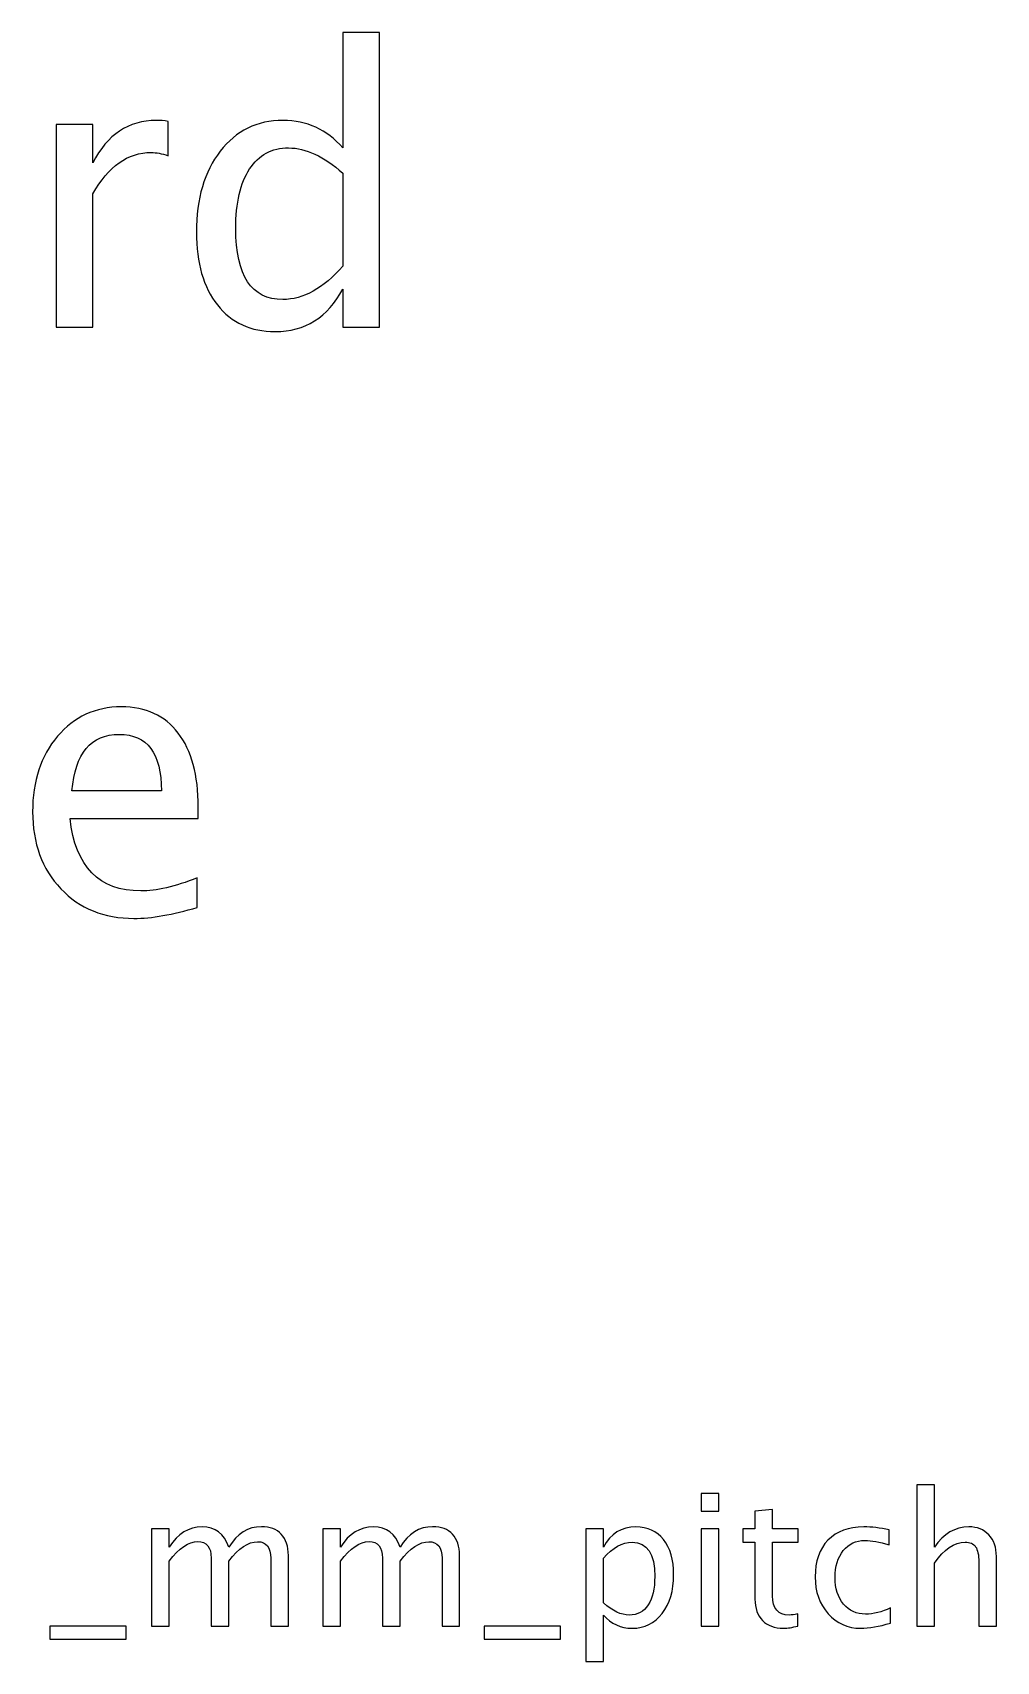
# Model space of a CAD drawing. Header units: centimetres. Extents: x -55 to 43, y -73 to 74.
# Drawn here: x 29.18 to 35.85, y 62.43 to 73.71 of the extents above; entities that cross this region are included whole.
import ezdxf

# ---------------------------------------------------------------- set-up
doc = ezdxf.new("R2010")
doc.units = ezdxf.units.CM
doc.header["$MEASUREMENT"] = 0
doc.layers.add('Layer 1', color=7, linetype='Continuous')

msp = doc.modelspace()

# ---------------------------------------------------------------- linework, layer by layer
at = {"layer": 'Layer 1'}
for points, knots in [([(31.32732, 71.67044), (31.32732, 71.67044), (31.32732, 71.9337), (31.32732, 71.9337), (31.32732, 71.9337), (31.22369, 71.73703), (31.06759, 71.63869), (30.85901, 71.63869), (30.85901, 71.63869), (30.68967, 71.63869), (30.5565, 71.69999), (30.45949, 71.82302), (30.45949, 71.82302), (30.36247, 71.94605), (30.31396, 72.11406), (30.31396, 72.32705), (30.31396, 72.32705), (30.31396, 72.55988), (30.36909, 72.74729), (30.47889, 72.88929), (30.47889, 72.88929), (30.58913, 73.03084), (30.73377, 73.10183), (30.91325, 73.10183), (30.91325, 73.10183), (31.07949, 73.10183), (31.21796, 73.03833), (31.32732, 72.91089), (31.32732, 72.91089), (31.32732, 72.91089), (31.32732, 73.71037), (31.32732, 73.71037), (31.32732, 73.71037), (31.32732, 73.71037), (31.58132, 73.71037), (31.58132, 73.71037), (31.58132, 73.71037), (31.58132, 73.71037), (31.58132, 71.67044), (31.58132, 71.67044), (31.58132, 71.67044), (31.58132, 71.67044), (31.32732, 71.67044), (31.32732, 71.67044)], [0, 0, 0, 0, 0.08333333, 0.08333333, 0.08333333, 0.08333333, 0.16666667, 0.16666667, 0.16666667, 0.16666667, 0.25, 0.25, 0.25, 0.25, 0.33333333, 0.33333333, 0.33333333, 0.33333333, 0.41666667, 0.41666667, 0.41666667, 0.41666667, 0.5, 0.5, 0.5, 0.5, 0.58333333, 0.58333333, 0.58333333, 0.58333333, 0.66666667, 0.66666667, 0.66666667, 0.66666667, 0.75, 0.75, 0.75, 0.75, 0.83333333, 0.83333333, 0.83333333, 0.83333333, 1, 1, 1, 1]), ([(29.3425, 71.67044), (29.3425, 71.67044), (29.3425, 73.07273), (29.3425, 73.07273), (29.3425, 73.07273), (29.3425, 73.07273), (29.5965, 73.07273), (29.5965, 73.07273), (29.5965, 73.07273), (29.5965, 73.07273), (29.5965, 72.80771), (29.5965, 72.80771), (29.5965, 72.80771), (29.69748, 73.00394), (29.84388, 73.10183), (30.03615, 73.10183), (30.03615, 73.10183), (30.06217, 73.10183), (30.08951, 73.09963), (30.11773, 73.09522), (30.11773, 73.09522), (30.11773, 73.09522), (30.11773, 72.85754), (30.11773, 72.85754), (30.11773, 72.85754), (30.07363, 72.87209), (30.03483, 72.87958), (30.00131, 72.87958), (30.00131, 72.87958), (29.83992, 72.87958), (29.70498, 72.78433), (29.5965, 72.59339), (29.5965, 72.59339), (29.5965, 72.59339), (29.5965, 71.67044), (29.5965, 71.67044), (29.5965, 71.67044), (29.5965, 71.67044), (29.3425, 71.67044), (29.3425, 71.67044)], [0, 0, 0, 0, 0.09090909, 0.09090909, 0.09090909, 0.09090909, 0.18181818, 0.18181818, 0.18181818, 0.18181818, 0.27272727, 0.27272727, 0.27272727, 0.27272727, 0.36363636, 0.36363636, 0.36363636, 0.36363636, 0.45454545, 0.45454545, 0.45454545, 0.45454545, 0.54545455, 0.54545455, 0.54545455, 0.54545455, 0.63636364, 0.63636364, 0.63636364, 0.63636364, 0.72727273, 0.72727273, 0.72727273, 0.72727273, 0.81818182, 0.81818182, 0.81818182, 0.81818182, 1, 1, 1, 1]), ([(31.32732, 72.73715), (31.19547, 72.85313), (31.07067, 72.91133), (30.95249, 72.91133), (30.95249, 72.91133), (30.83608, 72.91133), (30.74612, 72.86283), (30.68218, 72.76537), (30.68218, 72.76537), (30.61824, 72.66836), (30.58649, 72.53078), (30.58649, 72.35262), (30.58649, 72.35262), (30.58649, 72.02498), (30.69496, 71.86094), (30.91236, 71.86094), (30.91236, 71.86094), (31.05347, 71.86094), (31.19194, 71.93811), (31.32732, 72.09201), (31.32732, 72.09201), (31.32732, 72.09201), (31.32732, 72.73715), (31.32732, 72.73715)], [0, 0, 0, 0, 0.14285714, 0.14285714, 0.14285714, 0.14285714, 0.28571429, 0.28571429, 0.28571429, 0.28571429, 0.42857143, 0.42857143, 0.42857143, 0.42857143, 0.57142857, 0.57142857, 0.57142857, 0.57142857, 0.71428571, 0.71428571, 0.71428571, 0.71428571, 1, 1, 1, 1]), ([(30.32014, 67.64966), (30.14948, 67.59851), (30.00352, 67.57293), (29.88181, 67.57293), (29.88181, 67.57293), (29.67411, 67.57293), (29.50522, 67.64172), (29.37514, 67.77886), (29.37514, 67.77886), (29.24505, 67.91601), (29.17978, 68.09372), (29.17978, 68.31244), (29.17978, 68.31244), (29.17978, 68.52455), (29.23711, 68.69873), (29.3522, 68.83499), (29.3522, 68.83499), (29.4673, 68.97081), (29.61458, 69.03872), (29.79406, 69.03872), (29.79406, 69.03872), (29.96383, 69.03872), (30.09524, 68.97831), (30.18785, 68.85748), (30.18785, 68.85748), (30.28045, 68.73665), (30.32675, 68.56556), (30.32675, 68.34375), (30.32675, 68.34375), (30.32675, 68.34375), (30.32543, 68.26614), (30.32543, 68.26614), (30.32543, 68.26614), (30.32543, 68.26614), (29.43908, 68.26614), (29.43908, 68.26614), (29.43908, 68.26614), (29.47612, 67.931), (29.63972, 67.76343), (29.92944, 67.76343), (29.92944, 67.76343), (30.03571, 67.76343), (30.1658, 67.79342), (30.32014, 67.85339), (30.32014, 67.85339), (30.32014, 67.85339), (30.32014, 67.64966), (30.32014, 67.64966)], [0, 0, 0, 0, 0.07692308, 0.07692308, 0.07692308, 0.07692308, 0.15384615, 0.15384615, 0.15384615, 0.15384615, 0.23076923, 0.23076923, 0.23076923, 0.23076923, 0.30769231, 0.30769231, 0.30769231, 0.30769231, 0.38461538, 0.38461538, 0.38461538, 0.38461538, 0.46153846, 0.46153846, 0.46153846, 0.46153846, 0.53846154, 0.53846154, 0.53846154, 0.53846154, 0.61538462, 0.61538462, 0.61538462, 0.61538462, 0.69230769, 0.69230769, 0.69230769, 0.69230769, 0.76923077, 0.76923077, 0.76923077, 0.76923077, 0.84615385, 0.84615385, 0.84615385, 0.84615385, 1, 1, 1, 1]), ([(29.45231, 68.45664), (29.45231, 68.45664), (30.07143, 68.45664), (30.07143, 68.45664), (30.07143, 68.45664), (30.07143, 68.71769), (29.97397, 68.84822), (29.77951, 68.84822), (29.77951, 68.84822), (29.58371, 68.84822), (29.47479, 68.71769), (29.45231, 68.45664)], [0, 0, 0, 0, 0.25, 0.25, 0.25, 0.25, 0.5, 0.5, 0.5, 0.5, 1, 1, 1, 1]), ([(35.30164, 62.67044), (35.30164, 62.67044), (35.30164, 63.64961), (35.30164, 63.64961), (35.30164, 63.64961), (35.30164, 63.64961), (35.42356, 63.64961), (35.42356, 63.64961), (35.42356, 63.64961), (35.42356, 63.64961), (35.42356, 63.21633), (35.42356, 63.21633), (35.42356, 63.21633), (35.48812, 63.31052), (35.56728, 63.35751), (35.66084, 63.35751), (35.66084, 63.35751), (35.71968, 63.35751), (35.76646, 63.3391), (35.80096, 63.30205), (35.80096, 63.30205), (35.83546, 63.26522), (35.85282, 63.21548), (35.85282, 63.15325), (35.85282, 63.15325), (35.85282, 63.15325), (35.85282, 62.67044), (35.85282, 62.67044), (35.85282, 62.67044), (35.85282, 62.67044), (35.7309, 62.67044), (35.7309, 62.67044), (35.7309, 62.67044), (35.7309, 62.67044), (35.7309, 63.11346), (35.7309, 63.11346), (35.7309, 63.11346), (35.7309, 63.16341), (35.72349, 63.19897), (35.70889, 63.22014), (35.70889, 63.22014), (35.69407, 63.24152), (35.66973, 63.2521), (35.63565, 63.2521), (35.63565, 63.2521), (35.56072, 63.2521), (35.49002, 63.20321), (35.42356, 63.10542), (35.42356, 63.10542), (35.42356, 63.10542), (35.42356, 62.67044), (35.42356, 62.67044), (35.42356, 62.67044), (35.42356, 62.67044), (35.30164, 62.67044), (35.30164, 62.67044)], [0, 0, 0, 0, 0.06666667, 0.06666667, 0.06666667, 0.06666667, 0.13333333, 0.13333333, 0.13333333, 0.13333333, 0.2, 0.2, 0.2, 0.2, 0.26666667, 0.26666667, 0.26666667, 0.26666667, 0.33333333, 0.33333333, 0.33333333, 0.33333333, 0.4, 0.4, 0.4, 0.4, 0.46666667, 0.46666667, 0.46666667, 0.46666667, 0.53333333, 0.53333333, 0.53333333, 0.53333333, 0.6, 0.6, 0.6, 0.6, 0.66666667, 0.66666667, 0.66666667, 0.66666667, 0.73333333, 0.73333333, 0.73333333, 0.73333333, 0.8, 0.8, 0.8, 0.8, 0.86666667, 0.86666667, 0.86666667, 0.86666667, 1, 1, 1, 1]), ([(33.80918, 63.46673), (33.80918, 63.46673), (33.80918, 63.58865), (33.80918, 63.58865), (33.80918, 63.58865), (33.80918, 63.58865), (33.9311, 63.58865), (33.9311, 63.58865), (33.9311, 63.58865), (33.9311, 63.58865), (33.9311, 63.46673), (33.9311, 63.46673), (33.9311, 63.46673), (33.9311, 63.46673), (33.80918, 63.46673), (33.80918, 63.46673)], [0, 0, 0, 0, 0.2, 0.2, 0.2, 0.2, 0.4, 0.4, 0.4, 0.4, 0.6, 0.6, 0.6, 0.6, 1, 1, 1, 1]), ([(34.4772, 62.67065), (34.43952, 62.66028), (34.40672, 62.6552), (34.37899, 62.6552), (34.37899, 62.6552), (34.31676, 62.6552), (34.26829, 62.67298), (34.23357, 62.70854), (34.23357, 62.70854), (34.19865, 62.7441), (34.18129, 62.79342), (34.18129, 62.85671), (34.18129, 62.85671), (34.18129, 62.85671), (34.18129, 63.2521), (34.18129, 63.2521), (34.18129, 63.2521), (34.18129, 63.2521), (34.09705, 63.2521), (34.09705, 63.2521), (34.09705, 63.2521), (34.09705, 63.2521), (34.09705, 63.34354), (34.09705, 63.34354), (34.09705, 63.34354), (34.09705, 63.34354), (34.18129, 63.34354), (34.18129, 63.34354), (34.18129, 63.34354), (34.18129, 63.34354), (34.18129, 63.46525), (34.18129, 63.46525), (34.18129, 63.46525), (34.18129, 63.46525), (34.30321, 63.47689), (34.30321, 63.47689), (34.30321, 63.47689), (34.30321, 63.47689), (34.30321, 63.34354), (34.30321, 63.34354), (34.30321, 63.34354), (34.30321, 63.34354), (34.47974, 63.34354), (34.47974, 63.34354), (34.47974, 63.34354), (34.47974, 63.34354), (34.47974, 63.2521), (34.47974, 63.2521), (34.47974, 63.2521), (34.47974, 63.2521), (34.30321, 63.2521), (34.30321, 63.2521), (34.30321, 63.2521), (34.30321, 63.2521), (34.30321, 62.87872), (34.30321, 62.87872), (34.30321, 62.87872), (34.30321, 62.79067), (34.34152, 62.74664), (34.41793, 62.74664), (34.41793, 62.74664), (34.43423, 62.74664), (34.45392, 62.74939), (34.4772, 62.75468), (34.4772, 62.75468), (34.4772, 62.75468), (34.4772, 62.67065), (34.4772, 62.67065)], [0, 0, 0, 0, 0.05555556, 0.05555556, 0.05555556, 0.05555556, 0.11111111, 0.11111111, 0.11111111, 0.11111111, 0.16666667, 0.16666667, 0.16666667, 0.16666667, 0.22222222, 0.22222222, 0.22222222, 0.22222222, 0.27777778, 0.27777778, 0.27777778, 0.27777778, 0.33333333, 0.33333333, 0.33333333, 0.33333333, 0.38888889, 0.38888889, 0.38888889, 0.38888889, 0.44444444, 0.44444444, 0.44444444, 0.44444444, 0.5, 0.5, 0.5, 0.5, 0.55555556, 0.55555556, 0.55555556, 0.55555556, 0.61111111, 0.61111111, 0.61111111, 0.61111111, 0.66666667, 0.66666667, 0.66666667, 0.66666667, 0.72222222, 0.72222222, 0.72222222, 0.72222222, 0.77777778, 0.77777778, 0.77777778, 0.77777778, 0.83333333, 0.83333333, 0.83333333, 0.83333333, 0.88888889, 0.88888889, 0.88888889, 0.88888889, 1, 1, 1, 1]), ([(30.00341, 62.67044), (30.00341, 62.67044), (30.00341, 63.34354), (30.00341, 63.34354), (30.00341, 63.34354), (30.00341, 63.34354), (30.12533, 63.34354), (30.12533, 63.34354), (30.12533, 63.34354), (30.12533, 63.34354), (30.12533, 63.21633), (30.12533, 63.21633), (30.12533, 63.21633), (30.18481, 63.31052), (30.26101, 63.35751), (30.35435, 63.35751), (30.35435, 63.35751), (30.44431, 63.35751), (30.50548, 63.31052), (30.53808, 63.21633), (30.53808, 63.21633), (30.59587, 63.31137), (30.67122, 63.35878), (30.76372, 63.35878), (30.76372, 63.35878), (30.82277, 63.35878), (30.8687, 63.34142), (30.90151, 63.3065), (30.90151, 63.3065), (30.93432, 63.27157), (30.95083, 63.22268), (30.95083, 63.15981), (30.95083, 63.15981), (30.95083, 63.15981), (30.95083, 62.67044), (30.95083, 62.67044), (30.95083, 62.67044), (30.95083, 62.67044), (30.82891, 62.67044), (30.82891, 62.67044), (30.82891, 62.67044), (30.82891, 62.67044), (30.82891, 63.13971), (30.82891, 63.13971), (30.82891, 63.13971), (30.82891, 63.21633), (30.79843, 63.25464), (30.73747, 63.25464), (30.73747, 63.25464), (30.67418, 63.25464), (30.60772, 63.20998), (30.53808, 63.12044), (30.53808, 63.12044), (30.53808, 63.12044), (30.53808, 62.67044), (30.53808, 62.67044), (30.53808, 62.67044), (30.53808, 62.67044), (30.41616, 62.67044), (30.41616, 62.67044), (30.41616, 62.67044), (30.41616, 62.67044), (30.41616, 63.14013), (30.41616, 63.14013), (30.41616, 63.14013), (30.41616, 63.21739), (30.38526, 63.25591), (30.32324, 63.25591), (30.32324, 63.25591), (30.26164, 63.25591), (30.1956, 63.21104), (30.12533, 63.12108), (30.12533, 63.12108), (30.12533, 63.12108), (30.12533, 62.67044), (30.12533, 62.67044), (30.12533, 62.67044), (30.12533, 62.67044), (30.00341, 62.67044), (30.00341, 62.67044)], [0, 0, 0, 0, 0.04761905, 0.04761905, 0.04761905, 0.04761905, 0.0952381, 0.0952381, 0.0952381, 0.0952381, 0.14285714, 0.14285714, 0.14285714, 0.14285714, 0.19047619, 0.19047619, 0.19047619, 0.19047619, 0.23809524, 0.23809524, 0.23809524, 0.23809524, 0.28571429, 0.28571429, 0.28571429, 0.28571429, 0.33333333, 0.33333333, 0.33333333, 0.33333333, 0.38095238, 0.38095238, 0.38095238, 0.38095238, 0.42857143, 0.42857143, 0.42857143, 0.42857143, 0.47619048, 0.47619048, 0.47619048, 0.47619048, 0.52380952, 0.52380952, 0.52380952, 0.52380952, 0.57142857, 0.57142857, 0.57142857, 0.57142857, 0.61904762, 0.61904762, 0.61904762, 0.61904762, 0.66666667, 0.66666667, 0.66666667, 0.66666667, 0.71428571, 0.71428571, 0.71428571, 0.71428571, 0.76190476, 0.76190476, 0.76190476, 0.76190476, 0.80952381, 0.80952381, 0.80952381, 0.80952381, 0.85714286, 0.85714286, 0.85714286, 0.85714286, 0.9047619, 0.9047619, 0.9047619, 0.9047619, 1, 1, 1, 1]), ([(31.18917, 62.67044), (31.18917, 62.67044), (31.18917, 63.34354), (31.18917, 63.34354), (31.18917, 63.34354), (31.18917, 63.34354), (31.31109, 63.34354), (31.31109, 63.34354), (31.31109, 63.34354), (31.31109, 63.34354), (31.31109, 63.21633), (31.31109, 63.21633), (31.31109, 63.21633), (31.37057, 63.31052), (31.44677, 63.35751), (31.54011, 63.35751), (31.54011, 63.35751), (31.63007, 63.35751), (31.69124, 63.31052), (31.72384, 63.21633), (31.72384, 63.21633), (31.78163, 63.31137), (31.85698, 63.35878), (31.94948, 63.35878), (31.94948, 63.35878), (32.00853, 63.35878), (32.05446, 63.34142), (32.08727, 63.3065), (32.08727, 63.3065), (32.12008, 63.27157), (32.13659, 63.22268), (32.13659, 63.15981), (32.13659, 63.15981), (32.13659, 63.15981), (32.13659, 62.67044), (32.13659, 62.67044), (32.13659, 62.67044), (32.13659, 62.67044), (32.01467, 62.67044), (32.01467, 62.67044), (32.01467, 62.67044), (32.01467, 62.67044), (32.01467, 63.13971), (32.01467, 63.13971), (32.01467, 63.13971), (32.01467, 63.21633), (31.98419, 63.25464), (31.92323, 63.25464), (31.92323, 63.25464), (31.85994, 63.25464), (31.79348, 63.20998), (31.72384, 63.12044), (31.72384, 63.12044), (31.72384, 63.12044), (31.72384, 62.67044), (31.72384, 62.67044), (31.72384, 62.67044), (31.72384, 62.67044), (31.60192, 62.67044), (31.60192, 62.67044), (31.60192, 62.67044), (31.60192, 62.67044), (31.60192, 63.14013), (31.60192, 63.14013), (31.60192, 63.14013), (31.60192, 63.21739), (31.57102, 63.25591), (31.509, 63.25591), (31.509, 63.25591), (31.4474, 63.25591), (31.38136, 63.21104), (31.31109, 63.12108), (31.31109, 63.12108), (31.31109, 63.12108), (31.31109, 62.67044), (31.31109, 62.67044), (31.31109, 62.67044), (31.31109, 62.67044), (31.18917, 62.67044), (31.18917, 62.67044)], [0, 0, 0, 0, 0.04761905, 0.04761905, 0.04761905, 0.04761905, 0.0952381, 0.0952381, 0.0952381, 0.0952381, 0.14285714, 0.14285714, 0.14285714, 0.14285714, 0.19047619, 0.19047619, 0.19047619, 0.19047619, 0.23809524, 0.23809524, 0.23809524, 0.23809524, 0.28571429, 0.28571429, 0.28571429, 0.28571429, 0.33333333, 0.33333333, 0.33333333, 0.33333333, 0.38095238, 0.38095238, 0.38095238, 0.38095238, 0.42857143, 0.42857143, 0.42857143, 0.42857143, 0.47619048, 0.47619048, 0.47619048, 0.47619048, 0.52380952, 0.52380952, 0.52380952, 0.52380952, 0.57142857, 0.57142857, 0.57142857, 0.57142857, 0.61904762, 0.61904762, 0.61904762, 0.61904762, 0.66666667, 0.66666667, 0.66666667, 0.66666667, 0.71428571, 0.71428571, 0.71428571, 0.71428571, 0.76190476, 0.76190476, 0.76190476, 0.76190476, 0.80952381, 0.80952381, 0.80952381, 0.80952381, 0.85714286, 0.85714286, 0.85714286, 0.85714286, 0.9047619, 0.9047619, 0.9047619, 0.9047619, 1, 1, 1, 1]), ([(33.00993, 62.42533), (33.00993, 62.42533), (33.00993, 63.34354), (33.00993, 63.34354), (33.00993, 63.34354), (33.00993, 63.34354), (33.13185, 63.34354), (33.13185, 63.34354), (33.13185, 63.34354), (33.13185, 63.34354), (33.13185, 63.21633), (33.13185, 63.21633), (33.13185, 63.21633), (33.1818, 63.31052), (33.25695, 63.35751), (33.35706, 63.35751), (33.35706, 63.35751), (33.43813, 63.35751), (33.50184, 63.32809), (33.54841, 63.26903), (33.54841, 63.26903), (33.59498, 63.20998), (33.61826, 63.12933), (33.61826, 63.0271), (33.61826, 63.0271), (33.61826, 62.91576), (33.5918, 62.8258), (33.5391, 62.75765), (33.5391, 62.75765), (33.48639, 62.68928), (33.41697, 62.6552), (33.33103, 62.6552), (33.33103, 62.6552), (33.25123, 62.6552), (33.18477, 62.68568), (33.13185, 62.74685), (33.13185, 62.74685), (33.13185, 62.74685), (33.13185, 62.42533), (33.13185, 62.42533), (33.13185, 62.42533), (33.13185, 62.42533), (33.00993, 62.42533), (33.00993, 62.42533)], [0, 0, 0, 0, 0.08333333, 0.08333333, 0.08333333, 0.08333333, 0.16666667, 0.16666667, 0.16666667, 0.16666667, 0.25, 0.25, 0.25, 0.25, 0.33333333, 0.33333333, 0.33333333, 0.33333333, 0.41666667, 0.41666667, 0.41666667, 0.41666667, 0.5, 0.5, 0.5, 0.5, 0.58333333, 0.58333333, 0.58333333, 0.58333333, 0.66666667, 0.66666667, 0.66666667, 0.66666667, 0.75, 0.75, 0.75, 0.75, 0.83333333, 0.83333333, 0.83333333, 0.83333333, 1, 1, 1, 1]), ([(33.80918, 62.67044), (33.80918, 62.67044), (33.80918, 63.34354), (33.80918, 63.34354), (33.80918, 63.34354), (33.80918, 63.34354), (33.9311, 63.34354), (33.9311, 63.34354), (33.9311, 63.34354), (33.9311, 63.34354), (33.9311, 62.67044), (33.9311, 62.67044), (33.9311, 62.67044), (33.9311, 62.67044), (33.80918, 62.67044), (33.80918, 62.67044)], [0, 0, 0, 0, 0.2, 0.2, 0.2, 0.2, 0.4, 0.4, 0.4, 0.4, 0.6, 0.6, 0.6, 0.6, 1, 1, 1, 1]), ([(35.11855, 62.69076), (35.0396, 62.66705), (34.97144, 62.6552), (34.91408, 62.6552), (34.91408, 62.6552), (34.82306, 62.6552), (34.74771, 62.68886), (34.68781, 62.75595), (34.68781, 62.75595), (34.62791, 62.82326), (34.59785, 62.90814), (34.59785, 63.01038), (34.59785, 63.01038), (34.59785, 63.1196), (34.62748, 63.2049), (34.68675, 63.26586), (34.68675, 63.26586), (34.74602, 63.32703), (34.82878, 63.35751), (34.93504, 63.35751), (34.93504, 63.35751), (34.98732, 63.35751), (35.04616, 63.35031), (35.11093, 63.33592), (35.11093, 63.33592), (35.11093, 63.33592), (35.11093, 63.23305), (35.11093, 63.23305), (35.11093, 63.23305), (35.04214, 63.25337), (34.98605, 63.26353), (34.94287, 63.26353), (34.94287, 63.26353), (34.88021, 63.26353), (34.83005, 63.24004), (34.79258, 63.19326), (34.79258, 63.19326), (34.75512, 63.14648), (34.73628, 63.08404), (34.73628, 63.00614), (34.73628, 63.00614), (34.73628, 62.93058), (34.75575, 62.86962), (34.79449, 62.82284), (34.79449, 62.82284), (34.83322, 62.77627), (34.88381, 62.75299), (34.94668, 62.75299), (34.94668, 62.75299), (35.00235, 62.75299), (35.0595, 62.76738), (35.11855, 62.79617), (35.11855, 62.79617), (35.11855, 62.79617), (35.11855, 62.69076), (35.11855, 62.69076)], [0, 0, 0, 0, 0.06666667, 0.06666667, 0.06666667, 0.06666667, 0.13333333, 0.13333333, 0.13333333, 0.13333333, 0.2, 0.2, 0.2, 0.2, 0.26666667, 0.26666667, 0.26666667, 0.26666667, 0.33333333, 0.33333333, 0.33333333, 0.33333333, 0.4, 0.4, 0.4, 0.4, 0.46666667, 0.46666667, 0.46666667, 0.46666667, 0.53333333, 0.53333333, 0.53333333, 0.53333333, 0.6, 0.6, 0.6, 0.6, 0.66666667, 0.66666667, 0.66666667, 0.66666667, 0.73333333, 0.73333333, 0.73333333, 0.73333333, 0.8, 0.8, 0.8, 0.8, 0.86666667, 0.86666667, 0.86666667, 0.86666667, 1, 1, 1, 1]), ([(33.13185, 62.83088), (33.19472, 62.77479), (33.25462, 62.74664), (33.31156, 62.74664), (33.31156, 62.74664), (33.36765, 62.74664), (33.41104, 62.77014), (33.44152, 62.81691), (33.44152, 62.81691), (33.47221, 62.86369), (33.48745, 62.92952), (33.48745, 63.01461), (33.48745, 63.01461), (33.48745, 63.17209), (33.43538, 63.25083), (33.33124, 63.25083), (33.33124, 63.25083), (33.26308, 63.25083), (33.19662, 63.214), (33.13185, 63.14013), (33.13185, 63.14013), (33.13185, 63.14013), (33.13185, 62.83088), (33.13185, 62.83088)], [0, 0, 0, 0, 0.14285714, 0.14285714, 0.14285714, 0.14285714, 0.28571429, 0.28571429, 0.28571429, 0.28571429, 0.42857143, 0.42857143, 0.42857143, 0.42857143, 0.57142857, 0.57142857, 0.57142857, 0.57142857, 0.71428571, 0.71428571, 0.71428571, 0.71428571, 1, 1, 1, 1]), ([(29.29983, 62.579), (29.29983, 62.579), (29.29983, 62.67044), (29.29983, 62.67044), (29.29983, 62.67044), (29.29983, 62.67044), (29.82815, 62.67044), (29.82815, 62.67044), (29.82815, 62.67044), (29.82815, 62.67044), (29.82815, 62.579), (29.82815, 62.579), (29.82815, 62.579), (29.82815, 62.579), (29.29983, 62.579), (29.29983, 62.579)], [0, 0, 0, 0, 0.2, 0.2, 0.2, 0.2, 0.4, 0.4, 0.4, 0.4, 0.6, 0.6, 0.6, 0.6, 1, 1, 1, 1]), ([(32.30635, 62.579), (32.30635, 62.579), (32.30635, 62.67044), (32.30635, 62.67044), (32.30635, 62.67044), (32.30635, 62.67044), (32.83467, 62.67044), (32.83467, 62.67044), (32.83467, 62.67044), (32.83467, 62.67044), (32.83467, 62.579), (32.83467, 62.579), (32.83467, 62.579), (32.83467, 62.579), (32.30635, 62.579), (32.30635, 62.579)], [0, 0, 0, 0, 0.2, 0.2, 0.2, 0.2, 0.4, 0.4, 0.4, 0.4, 0.6, 0.6, 0.6, 0.6, 1, 1, 1, 1])]:
    msp.add_open_spline(points, degree=3, knots=knots, dxfattribs=at)

doc.saveas('drawing.dxf')
